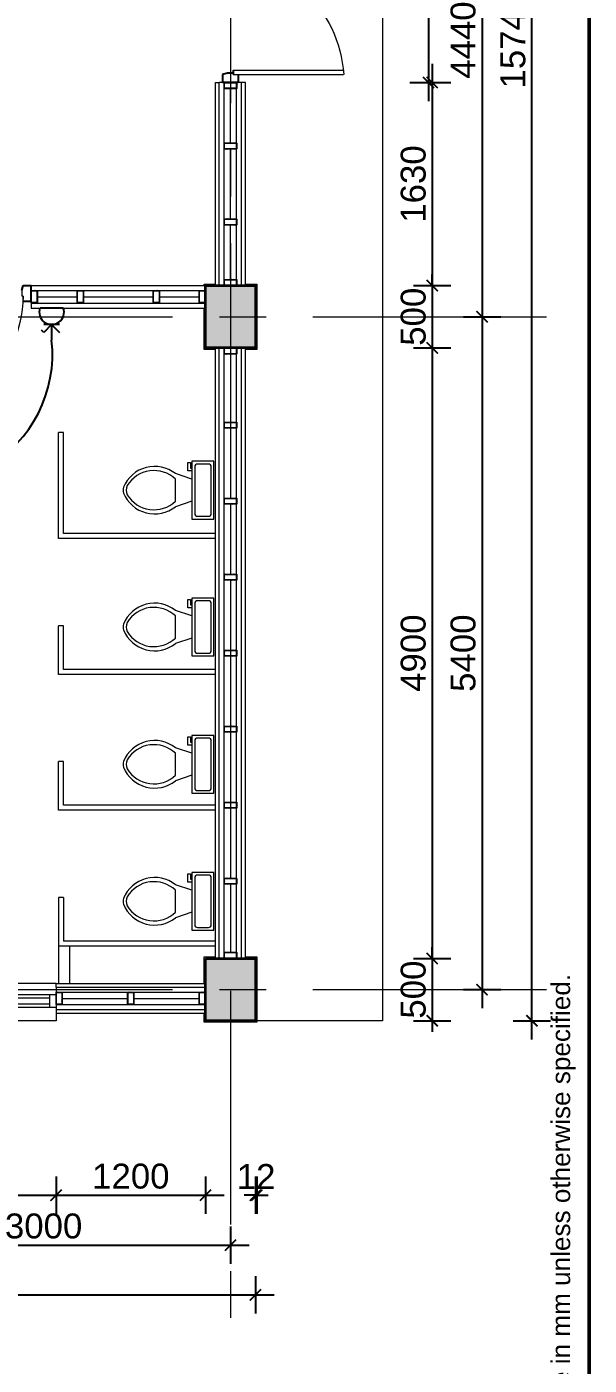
# Model space of a CAD drawing. Header units: inches. Extents: x 527934 to 2134587, y -408734 to 227304.
# Drawn here: x 1431427 to 1435942, y -124733 to -113992 of the extents above; entities that cross this region are included whole.
import ezdxf

# ---------------------------------------------------------------- set-up
doc = ezdxf.new("R2010")
doc.units = ezdxf.units.IN
doc.header["$MEASUREMENT"] = 0
doc.linetypes.add('CENTER', pattern=[2, 1.25, -0.25, 0.25, -0.25])
for name, color, linetype, lineweight in [('2 POWER TEL COMP', 3, 'Continuous', 25), ('7 POWER PT WIRING', 3, 'Continuous', 25), ('centre line', 1, 'CENTER', 9), ('dim', 253, 'Continuous', 9), ('door', 77, 'Continuous', 13), ('furniture', 253, 'Continuous', 5), ('hatch', 250, 'Continuous', 5), ('hatch - general', 252, 'Continuous', 5), ('hatch 2', 251, 'Continuous', 5), ('metal', 40, 'Continuous', 18), ('partition wall', 5, 'Continuous', 20), ('partition wall-brick', 40, 'Continuous', 20), ('plaster line', 253, 'Continuous', 5), ('plinth', 5, 'Continuous', 9), ('sill', 253, 'Continuous', 13), ('TITLE THICK', 7, 'Continuous', 50), ('TITLE THIN', 7, 'Continuous', 25), ('wall - brick', 30, 'Continuous', 35), ('window', 1, 'Continuous', 15)]:
    doc.layers.add(name, color=color, linetype=linetype, lineweight=lineweight)
doc.styles.add('ATTR', font='romans.shx', dxfattribs={"width": 0.8, "height": 1.2})
doc.styles.get("Standard").update_dxf_attribs({"font": 'arial.ttf'})
doc.styles.add('style1', font='arial.ttf')
doc.linetypes.add('BATTING', pattern='A,0.0001,-0.1,[134,ltypeshp.shx,S=0.1,R=0,X=-0.1,Y=0],-0.2,[134,ltypeshp.shx,S=0.1,R=180,X=0.1,Y=0],-0.1', length=0.4001)
doc.dimstyles.new('dim 100', dxfattribs={"dimtxt": 200, "dimasz": 90, "dimexe": 150, "dimexo": 150, "dimgap": 50, "dimtad": 1, "dimdec": 0, "dimzin": 0, "dimdsep": 46, "dimtxsty": 'Standard', "dimblk": 'ARCHTICK', "dimcen": 100, "dimdle": 150, "dimazin": 0, "dimtfac": 1, "dimtdec": 0, "dimtix": 1, "dimtmove": 2, "dimatfit": 3, "dimfxl": 150, "dimfxlon": 1, "dimtolj": 1, "dimtzin": 0, "dimarcsym": 0})

# ---------------------------------------------------------------- blocks, each defined once
blk = doc.blocks.new('main door')
at = {"layer": 'door', "lineweight": 25}
for p, q in [((1793984, -134241), (1794109, -134241)), ((1793984, -134304), (1793984, -134241)), ((1794109, -134304), (1794109, -134241)), ((1794024, -134339), (1794024, -134304)), ((1794024, -134316), (1794069, -134316)), ((1794109, -134304), (1794069, -134316)), ((1793984, -136178), (1793984, -136241)), ((1794024, -136143), (1794024, -136178)), ((1794024, -136166), (1794069, -136166)), ((1794069, -136166), (1794109, -136178)), ((1794109, -136178), (1794109, -136241)), ((1793984, -136241), (1794109, -136241))]:
    blk.add_line(p, q, dxfattribs=at)
at = {"layer": 'door'}
for p, q in [((1794024, -134304), (1793136, -134304)), ((1794024, -134339), (1793139, -134339)), ((1794024, -136178), (1793136, -136178)), ((1794024, -136143), (1793139, -136143))]:
    blk.add_line(p, q, dxfattribs=at)
for centre, start, end in [((1794134, -134241), 183.612, 270), ((1794134, -136241), 90, 176.388)]:
    blk.add_arc(centre, 1000, start, end, dxfattribs=at)
blk = doc.blocks.new('door 1')
at = {"layer": 'door', "lineweight": 25}
for p, q in [((1761262.3, -142071.5), (1761366.5, -142071.5)), ((1761262.3, -142124), (1761262.3, -142071.5)), ((1761333.2, -142134), (1761366.5, -142124)), ((1761366.5, -142124), (1761366.5, -142071.5)), ((1761262.3, -143019), (1761262.3, -143071.5)), ((1761295.7, -142989.8), (1761295.7, -143019)), ((1761333.2, -143009), (1761366.5, -143019)), ((1761366.5, -143019), (1761366.5, -143071.5)), ((1761262.3, -143071.5), (1761366.5, -143071.5))]:
    blk.add_line(p, q, dxfattribs=at)
at = {"layer": 'door'}
for p, q in [((1761262.3, -142124), (1761295.7, -142124)), ((1761295.7, -142124), (1761295.7, -142134)), ((1761333.2, -142134), (1761295.7, -142134)), ((1761295.7, -143019), (1760434.6, -143019)), ((1761295.7, -142989.8), (1760434.8, -142989.8)), ((1761333.2, -143009), (1761295.7, -143009))]:
    blk.add_line(p, q, dxfattribs=at)
blk.add_arc((1761319.9, -143009), 885.3, 91.56718, 180.64961, dxfattribs=at)
blk = doc.blocks.new('Tank Toilet 3 PV')
for p, q in [((9.5, -6), (9.5, -2)), ((-10, -8.5), (-8, -8.5)), ((-10, -9.5), (-10, -8.5)), ((-7, -9.5), (-10, -9.5)), ((-8, -8.5), (-8, -8)), ((-7, -8), (-7, -9.5)), ((-4, -8), (-6, -14)), ((4, -8), (6, -14)), ((4, -14), (-4, -14))]:
    blk.add_line(p, q)
blk.add_lwpolyline([(10.5, -8), (10.5, 0), (-10.5, 0), (-10.5, -8)], close=True)
for points in [[(-9.5, -2), (-9.5, -6)], [(8.5, -1), (-8.5, -1)], [(-8.5, -7), (8.5, -7)]]:
    blk.add_lwpolyline(points)
for centre, radius, start, end in [((-8.62, -1.88), 0.884, 81.8699, 188.1301), ((8.62, -1.88), 0.884, 351.8699, 98.1301), ((-8.62, -6.12), 0.884, 171.8699, 278.1301), ((8.62, -6.12), 0.884, 261.8699, 8.1301), ((3.52, -21.58), 12.17, 141.4691, 247.9714), ((4.2, -21.82), 11.33, 136.3677, 238.9468), ((-3.52, -21.58), 12.17, 292.0284, 38.5307), ((-4.2, -21.82), 11.33, 301.053, 43.6321), ((0, -27.88), 4, 245.7318, 294.2682), ((0, -29), 4, 254.8605, 285.1395)]:
    blk.add_arc(centre, radius, start, end)
at = {"style": 'ATTR', "width": 0.8, "flags": 9}
blk.add_attdef('ESTCODE', (0, 0), '', height=0.000000846, dxfattribs=at)
blk = doc.blocks.new('_ArchTick')
at = {"color": 0, "linetype": 'ByBlock', "const_width": 0.15}
blk.add_lwpolyline([(-0.5, -0.5), (0.5, 0.5)], dxfattribs=at)
blk = doc.blocks.new('*D2902')
at = {"layer": 'Defpoints', "color": 0, "ltscale": 400}
for p in [(1430062, -121969), (1433062, -121969), (1433062, -123769)]:
    blk.add_point(p, dxfattribs=at)
at = {"layer": 'dim', "color": 0, "lineweight": -2, "ltscale": 400}
for p, q in [((1430062, -123619), (1430062, -123919)), ((1433062, -123619), (1433062, -123919)), ((1429912, -123769), (1433212, -123769))]:
    blk.add_line(p, q, dxfattribs=at)
at = {"layer": 'dim', "color": 0, "lineweight": -2, "ltscale": 400, "xscale": 90, "yscale": 90, "zscale": 90, "rotation": 180}
blk.add_blockref('_ArchTick', (1430062, -123769), dxfattribs=at)
at = {"layer": 'dim', "color": 0, "lineweight": -2, "ltscale": 400, "xscale": 90, "yscale": 90, "zscale": 90}
blk.add_blockref('_ArchTick', (1433062, -123769), dxfattribs=at)
at = {"layer": 'dim', "color": 0, "ltscale": 400, "insert": (1431562, -123617), "char_height": 200, "attachment_point": 5}
blk.add_mtext('\\A1;3000', dxfattribs=at)
blk = doc.blocks.new('*D2903')
at = {"layer": 'Defpoints', "color": 0, "ltscale": 400}
for p in [(1401862, -121969), (1433262, -121969), (1433262, -124169)]:
    blk.add_point(p, dxfattribs=at)
at = {"layer": 'dim', "color": 0, "lineweight": -2, "ltscale": 400}
for p, q in [((1401862, -124019), (1401862, -124319)), ((1433262, -124019), (1433262, -124319)), ((1401712, -124169), (1433412, -124169))]:
    blk.add_line(p, q, dxfattribs=at)
at = {"layer": 'dim', "color": 0, "lineweight": -2, "ltscale": 400, "xscale": 90, "yscale": 90, "zscale": 90, "rotation": 180}
blk.add_blockref('_ArchTick', (1401862, -124169), dxfattribs=at)
at = {"layer": 'dim', "color": 0, "lineweight": -2, "ltscale": 400, "xscale": 90, "yscale": 90, "zscale": 90}
blk.add_blockref('_ArchTick', (1433262, -124169), dxfattribs=at)
at = {"layer": 'dim', "color": 0, "ltscale": 400, "insert": (1417562, -124017), "char_height": 200, "attachment_point": 5}
blk.add_mtext('\\A1;31400', dxfattribs=at)
blk = doc.blocks.new('*D2927')
at = {"layer": 'Defpoints', "color": 0, "ltscale": 400}
for p in [(1430262, -121969), (1431662, -121969), (1431662, -123369)]:
    blk.add_point(p, dxfattribs=at)
at = {"layer": 'dim', "color": 0, "lineweight": -2, "ltscale": 400}
for p, q in [((1430262, -123219), (1430262, -123519)), ((1431662, -123219), (1431662, -123519)), ((1430112, -123369), (1431812, -123369))]:
    blk.add_line(p, q, dxfattribs=at)
at = {"layer": 'dim', "color": 0, "lineweight": -2, "ltscale": 400, "xscale": 90, "yscale": 90, "zscale": 90, "rotation": 180}
blk.add_blockref('_ArchTick', (1430262, -123369), dxfattribs=at)
at = {"layer": 'dim', "color": 0, "lineweight": -2, "ltscale": 400, "xscale": 90, "yscale": 90, "zscale": 90}
blk.add_blockref('_ArchTick', (1431662, -123369), dxfattribs=at)
at = {"layer": 'dim', "color": 0, "ltscale": 400, "insert": (1430962, -123217), "char_height": 200, "attachment_point": 5}
blk.add_mtext('\\A1;1400', dxfattribs=at)
blk = doc.blocks.new('*D2928')
at = {"layer": 'Defpoints', "color": 0, "ltscale": 400}
for p in [(1431662, -121969), (1432862, -121969), (1432862, -123369)]:
    blk.add_point(p, dxfattribs=at)
at = {"layer": 'dim', "color": 0, "lineweight": -2, "ltscale": 400}
for p, q in [((1431662, -123219), (1431662, -123519)), ((1432862, -123219), (1432862, -123519)), ((1431512, -123369), (1433012, -123369))]:
    blk.add_line(p, q, dxfattribs=at)
at = {"layer": 'dim', "color": 0, "lineweight": -2, "ltscale": 400, "xscale": 90, "yscale": 90, "zscale": 90, "rotation": 180}
blk.add_blockref('_ArchTick', (1431662, -123369), dxfattribs=at)
at = {"layer": 'dim', "color": 0, "lineweight": -2, "ltscale": 400, "xscale": 90, "yscale": 90, "zscale": 90}
blk.add_blockref('_ArchTick', (1432862, -123369), dxfattribs=at)
at = {"layer": 'dim', "color": 0, "ltscale": 400, "insert": (1432262, -123217), "char_height": 200, "attachment_point": 5}
blk.add_mtext('\\A1;1200', dxfattribs=at)
blk = doc.blocks.new('*D2929')
at = {"layer": 'Defpoints', "color": 0, "ltscale": 400}
for p in [(1433262, -121969), (1433274, -121969), (1433262, -123369)]:
    blk.add_point(p, dxfattribs=at)
at = {"layer": 'dim', "color": 0, "lineweight": -2, "ltscale": 400}
for p, q in [((1433262, -123219), (1433262, -123519)), ((1433274, -123219), (1433274, -123519)), ((1433262, -123369), (1433172, -123369)), ((1433274, -123369), (1433262, -123369)), ((1433274, -123369), (1433364, -123369))]:
    blk.add_line(p, q, dxfattribs=at)
at = {"layer": 'dim', "color": 0, "lineweight": -2, "ltscale": 400, "xscale": 90, "yscale": 90, "zscale": 90}
blk.add_blockref('_ArchTick', (1433262, -123369), dxfattribs=at)
at = {"layer": 'dim', "color": 0, "lineweight": -2, "ltscale": 400, "xscale": 90, "yscale": 90, "zscale": 90, "rotation": 180}
blk.add_blockref('_ArchTick', (1433274, -123369), dxfattribs=at)
at = {"layer": 'dim', "color": 0, "ltscale": 400, "insert": (1433268, -123219), "char_height": 200, "attachment_point": 5}
blk.add_mtext('\\A1;12', dxfattribs=at)
blk = doc.blocks.new('*D2313')
at = {"layer": 'Defpoints', "color": 0, "ltscale": 400}
for p in [(1433262, -106229), (1435482, -106229), (1433262, -121969)]:
    blk.add_point(p, dxfattribs=at)
at = {"layer": 'dim', "color": 0, "lineweight": -2, "ltscale": 400}
for p, q in [((1435482, -122119), (1435482, -106079)), ((1435332, -106229), (1435632, -106229)), ((1435332, -121969), (1435632, -121969))]:
    blk.add_line(p, q, dxfattribs=at)
at = {"layer": 'dim', "color": 0, "lineweight": -2, "ltscale": 400, "xscale": 90, "yscale": 90, "zscale": 90}
for p, rotation in [((1435482, -106229), 90), ((1435482, -121969), 270)]:
    blk.add_blockref('_ArchTick', p, dxfattribs=dict(at, rotation=rotation))
at = {"layer": 'dim', "color": 0, "ltscale": 400, "insert": (1435330, -114099), "char_height": 200, "attachment_point": 5, "rotation": 90}
blk.add_mtext('\\A1;15740', dxfattribs=at)
blk = doc.blocks.new('*D2931')
at = {"layer": 'Defpoints', "color": 0, "ltscale": 400}
for p in [(1433262, -111879), (1433262, -116319), (1435082, -116319)]:
    blk.add_point(p, dxfattribs=at)
at = {"layer": 'dim', "color": 0, "lineweight": -2, "ltscale": 400}
for p, q in [((1435082, -111729), (1435082, -116469)), ((1434932, -111879), (1435232, -111879)), ((1434932, -116319), (1435232, -116319))]:
    blk.add_line(p, q, dxfattribs=at)
at = {"layer": 'dim', "color": 0, "lineweight": -2, "ltscale": 400, "xscale": 90, "yscale": 90, "zscale": 90}
for p, rotation in [((1435082, -111879), 90), ((1435082, -116319), 270)]:
    blk.add_blockref('_ArchTick', p, dxfattribs=dict(at, rotation=rotation))
at = {"layer": 'dim', "color": 0, "ltscale": 400, "insert": (1434930, -114099), "char_height": 200, "attachment_point": 5, "rotation": 90}
blk.add_mtext('\\A1;4440', dxfattribs=at)
blk = doc.blocks.new('*D2932')
at = {"layer": 'Defpoints', "color": 0, "ltscale": 400}
for p in [(1433262, -116319), (1433262, -121719), (1435082, -121719)]:
    blk.add_point(p, dxfattribs=at)
at = {"layer": 'dim', "color": 0, "lineweight": -2, "ltscale": 400}
for p, q in [((1435082, -116169), (1435082, -121869)), ((1434932, -116319), (1435232, -116319)), ((1434932, -121719), (1435232, -121719))]:
    blk.add_line(p, q, dxfattribs=at)
at = {"layer": 'dim', "color": 0, "lineweight": -2, "ltscale": 400, "xscale": 90, "yscale": 90, "zscale": 90}
for p, rotation in [((1435082, -116319), 90), ((1435082, -121719), 270)]:
    blk.add_blockref('_ArchTick', p, dxfattribs=dict(at, rotation=rotation))
at = {"layer": 'dim', "color": 0, "ltscale": 400, "insert": (1434930, -119019), "char_height": 200, "attachment_point": 5, "rotation": 90}
blk.add_mtext('\\A1;5400', dxfattribs=at)
blk = doc.blocks.new('*D2939')
at = {"layer": 'Defpoints', "color": 0, "ltscale": 400}
for p in [(1433182, -112439), (1433152, -114439), (1434652, -114439)]:
    blk.add_point(p, dxfattribs=at)
at = {"layer": 'dim', "color": 0, "lineweight": -2, "ltscale": 400}
for p, q in [((1434652, -112289), (1434652, -114589)), ((1434502, -112439), (1434802, -112439)), ((1434502, -114439), (1434802, -114439))]:
    blk.add_line(p, q, dxfattribs=at)
at = {"layer": 'dim', "color": 0, "lineweight": -2, "ltscale": 400, "xscale": 90, "yscale": 90, "zscale": 90}
for p, rotation in [((1434652, -112439), 90), ((1434652, -114439), 270)]:
    blk.add_blockref('_ArchTick', p, dxfattribs=dict(at, rotation=rotation))
at = {"layer": 'dim', "color": 0, "ltscale": 400, "insert": (1434500, -113439), "char_height": 200, "attachment_point": 5, "rotation": 90}
blk.add_mtext('\\A1;2000', dxfattribs=at)
blk = doc.blocks.new('*D2940')
at = {"layer": 'Defpoints', "color": 0, "ltscale": 400}
for p in [(1433152, -114439), (1433262, -116069), (1434682, -116069)]:
    blk.add_point(p, dxfattribs=at)
at = {"layer": 'dim', "color": 0, "lineweight": -2, "ltscale": 400}
for p, q in [((1434682, -114289), (1434682, -116219)), ((1434532, -114439), (1434832, -114439)), ((1434532, -116069), (1434832, -116069))]:
    blk.add_line(p, q, dxfattribs=at)
at = {"layer": 'dim', "color": 0, "lineweight": -2, "ltscale": 400, "xscale": 90, "yscale": 90, "zscale": 90}
for p, rotation in [((1434682, -114439), 90), ((1434682, -116069), 270)]:
    blk.add_blockref('_ArchTick', p, dxfattribs=dict(at, rotation=rotation))
at = {"layer": 'dim', "color": 0, "ltscale": 400, "insert": (1434530, -115254), "char_height": 200, "attachment_point": 5, "rotation": 90}
blk.add_mtext('\\A1;1630', dxfattribs=at)
blk = doc.blocks.new('*D2941')
at = {"layer": 'Defpoints', "color": 0, "ltscale": 400}
for p in [(1433262, -116069), (1433262, -116569), (1434682, -116569)]:
    blk.add_point(p, dxfattribs=at)
at = {"layer": 'dim', "color": 0, "lineweight": -2, "ltscale": 400}
for p, q in [((1434682, -116069), (1434682, -115979)), ((1434532, -116069), (1434832, -116069)), ((1434682, -116069), (1434682, -116569)), ((1434532, -116569), (1434832, -116569)), ((1434682, -116569), (1434682, -116659))]:
    blk.add_line(p, q, dxfattribs=at)
at = {"layer": 'dim', "color": 0, "lineweight": -2, "ltscale": 400, "xscale": 90, "yscale": 90, "zscale": 90}
for p, rotation in [((1434682, -116069), 270), ((1434682, -116569), 90)]:
    blk.add_blockref('_ArchTick', p, dxfattribs=dict(at, rotation=rotation))
at = {"layer": 'dim', "color": 0, "ltscale": 400, "insert": (1434530, -116319), "char_height": 200, "attachment_point": 5, "rotation": 90}
blk.add_mtext('\\A1;500', dxfattribs=at)
blk = doc.blocks.new('*D2942')
at = {"layer": 'Defpoints', "color": 0, "ltscale": 400}
for p in [(1433262, -116569), (1433182, -121469), (1434682, -121469)]:
    blk.add_point(p, dxfattribs=at)
at = {"layer": 'dim', "color": 0, "lineweight": -2, "ltscale": 400}
for p, q in [((1434682, -116419), (1434682, -121619)), ((1434532, -116569), (1434832, -116569)), ((1434532, -121469), (1434832, -121469))]:
    blk.add_line(p, q, dxfattribs=at)
at = {"layer": 'dim', "color": 0, "lineweight": -2, "ltscale": 400, "xscale": 90, "yscale": 90, "zscale": 90}
for p, rotation in [((1434682, -116569), 90), ((1434682, -121469), 270)]:
    blk.add_blockref('_ArchTick', p, dxfattribs=dict(at, rotation=rotation))
at = {"layer": 'dim', "color": 0, "ltscale": 400, "insert": (1434530, -119019), "char_height": 200, "attachment_point": 5, "rotation": 90}
blk.add_mtext('\\A1;4900', dxfattribs=at)
blk = doc.blocks.new('*D2943')
at = {"layer": 'Defpoints', "color": 0, "ltscale": 400}
for p in [(1433182, -121469), (1433262, -121969), (1434682, -121969)]:
    blk.add_point(p, dxfattribs=at)
at = {"layer": 'dim', "color": 0, "lineweight": -2, "ltscale": 400}
for p, q in [((1434532, -121469), (1434832, -121469)), ((1434682, -121469), (1434682, -121379)), ((1434682, -121469), (1434682, -121969)), ((1434532, -121969), (1434832, -121969)), ((1434682, -121969), (1434682, -122059))]:
    blk.add_line(p, q, dxfattribs=at)
at = {"layer": 'dim', "color": 0, "lineweight": -2, "ltscale": 400, "xscale": 90, "yscale": 90, "zscale": 90}
for p, rotation in [((1434682, -121469), 270), ((1434682, -121969), 90)]:
    blk.add_blockref('_ArchTick', p, dxfattribs=dict(at, rotation=rotation))
at = {"layer": 'dim', "color": 0, "ltscale": 400, "insert": (1434530, -121719), "char_height": 200, "attachment_point": 5, "rotation": 90}
blk.add_mtext('\\A1;500', dxfattribs=at)
blk = doc.blocks.new('2X4')
at = {"layer": 'hatch 2'}
h = blk.add_hatch(dxfattribs=at)
h.set_pattern_fill('ANSI31', color=256, scale=20)
h.set_pattern_definition([(45, (0, 0), (-1.767766953, 1.767766953), [])])
h.paths.add_polyline_path([(5938822, -146997), (5938776, -146997, 0.414214), (5938774, -146999), (5938774, -147047), (5938777, -147047), (5938777, -147000), (5938821, -147000), (5938821, -147047), (5938824, -147047), (5938824, -146999, 0.414214)])
h.paths.add_polyline_path([(5938777, -147047), (5938774, -147047), (5938774, -147095, 0.414214), (5938776, -147097), (5938822, -147097, 0.414218), (5938824, -147095), (5938824, -147047), (5938821, -147047), (5938821, -147094), (5938777, -147094)])
at = {"layer": 'metal'}
blk.add_lwpolyline([(5938776, -147097), (5938822, -147097, 0.414214), (5938824, -147095), (5938824, -146999, 0.414214), (5938822, -146997), (5938776, -146997, 0.414214), (5938774, -146999), (5938774, -147095, 0.414214)], format="xyb", close=True, dxfattribs=at)
blk.add_lwpolyline([(5938777, -147094), (5938821, -147094), (5938821, -147000), (5938777, -147000)], close=True, dxfattribs=at)
blk = doc.blocks.new('15 amp socket')
at = {"color": 3, "lineweight": 25}
for p, q in [((593022, 179162), (593022, 179286)), ((593022, 179162), (592958, 179225)), ((593022, 179162), (593085, 179225)), ((593085, 179225), (593102, 179208)), ((592960, 179162), (593084, 179162)), ((592928, 179029), (593115, 179029))]:
    blk.add_line(p, q, dxfattribs=at)
blk.add_arc((593022, 179062), 99.5, 340.3538, 199.6462, dxfattribs=at)

msp = doc.modelspace()

# ---------------------------------------------------------------- hatches: boundary and pattern name
at = {"layer": 'hatch - general'}
h = msp.add_hatch(dxfattribs=at)
h.set_pattern_fill('AR-CONC', color=256, scale=15)
h.set_pattern_definition([(50, (-719819.97, -21863), (107.5890274, -9.4128202), [11.25, -123.75]), (355, (-719819.97, -21863), (-20.8127, 112.82882), [9, -99]), (100.4514445, (-719811, -21863.78), (86.776327, 103.4159986), [9.561029, -105.171317]), (46.1842, (-719819.97, -21833), (160.0862, -24.827892), [16.875, -185.625]), (96.6356355, (-719806.63, -21835.07), (140.199292, 146.11779), [14.341551, -157.757064]), (351.184164, (-719819.97, -21833), (140.199292, 146.11779), [13.5, -148.5]), (21, (-719804.97, -21840.5), (89.5360578, -60.3928336), [11.25, -123.75]), (326, (-719804.97, -21840.5), (36.4973, 108.772507), [9, -99]), (71.451445, (-719797.5, -21845.53), (126.0333565, 48.379673), [9.5610285, -105.171317]), (37.5, (-719819.966, -21863), (1.8239783, 49.9340781), [0, -97.8, 0, -100.5, 0, -99.375]), (7.5, (-719819.966, -21863), (39.4604306, 59.1617568), [0, -57.3, 0, -95.55, 0, -37.875]), (327.5, (-719853.416, -21863), (80.0733654, -3.38323076), [0, -37.5, 0, -117, 0, -155.25]), (317.5, (-719868.416, -21863), (87.4779254, 15.0157473), [0, -48.75, 0, -77.7, 0, -110.25])])
h.paths.add_polyline_path([(1402061.7, -121469), (1401861.7, -121469), (1401861.7, -121719), (1402061.7, -121719)])
h.paths.add_polyline_path([(1402261.7, -121469), (1402061.7, -121469), (1402061.7, -121719), (1402261.7, -121719)])
h.paths.add_polyline_path([(1402261.7, -121719), (1402061.7, -121719), (1402061.7, -121969), (1402261.7, -121969)])
h.paths.add_polyline_path([(1402061.7, -121719), (1401861.7, -121719), (1401861.7, -121969), (1402061.7, -121969)])
h.paths.add_polyline_path([(1405061.7, -121469), (1404861.7, -121469), (1404861.7, -121719), (1405061.7, -121719)])
h.paths.add_polyline_path([(1405261.7, -121469), (1405061.7, -121469), (1405061.7, -121719), (1405261.7, -121719)])
h.paths.add_polyline_path([(1405261.7, -121719), (1405061.7, -121719), (1405061.7, -121969), (1405261.7, -121969)])
h.paths.add_polyline_path([(1405061.7, -121719), (1404861.7, -121719), (1404861.7, -121969), (1405061.7, -121969)])
h.paths.add_polyline_path([(1408061.7, -121469), (1407861.7, -121469), (1407861.7, -121719), (1408061.7, -121719)])
h.paths.add_polyline_path([(1408261.7, -121469), (1408061.7, -121469), (1408061.7, -121719), (1408261.7, -121719)])
h.paths.add_polyline_path([(1408261.7, -121719), (1408061.7, -121719), (1408061.7, -121969), (1408261.7, -121969)])
h.paths.add_polyline_path([(1408061.7, -121719), (1407861.7, -121719), (1407861.7, -121969), (1408061.7, -121969)])
h.paths.add_polyline_path([(1411061.7, -121719), (1410861.7, -121719), (1410861.7, -121969), (1411061.7, -121969)])
h.paths.add_polyline_path([(1411261.7, -121719), (1411061.7, -121719), (1411061.7, -121969), (1411261.7, -121969)])
h.paths.add_polyline_path([(1411261.7, -121469), (1411061.7, -121469), (1411061.7, -121719), (1411261.7, -121719)])
h.paths.add_polyline_path([(1411061.7, -121469), (1410861.7, -121469), (1410861.7, -121719), (1411061.7, -121719)])
h.paths.add_polyline_path([(1414261.7, -121719), (1414061.7, -121719), (1414061.7, -121969), (1414261.7, -121969)])
h.paths.add_polyline_path([(1414061.7, -121719), (1413861.7, -121719), (1413861.7, -121969), (1414061.7, -121969)])
h.paths.add_polyline_path([(1414261.7, -121469), (1414061.7, -121469), (1414061.7, -121719), (1414261.7, -121719)])
h.paths.add_polyline_path([(1414061.7, -121469), (1413861.7, -121469), (1413861.7, -121719), (1414061.7, -121719)])
h.paths.add_polyline_path([(1417261.7, -121719), (1417061.7, -121719), (1417061.7, -121969), (1417261.7, -121969)])
h.paths.add_polyline_path([(1417261.7, -121469), (1417061.7, -121469), (1417061.7, -121719), (1417261.7, -121719)])
h.paths.add_polyline_path([(1417061.7, -121469), (1416861.7, -121469), (1416861.7, -121719), (1417061.7, -121719)])
h.paths.add_polyline_path([(1417061.7, -121719), (1416861.7, -121719), (1416861.7, -121969), (1417061.7, -121969)])
h.paths.add_polyline_path([(1420061.7, -121719), (1419861.7, -121719), (1419861.7, -121969), (1420061.7, -121969)])
h.paths.add_polyline_path([(1420061.7, -121469), (1419861.7, -121469), (1419861.7, -121719), (1420061.7, -121719)])
h.paths.add_polyline_path([(1420261.7, -121469), (1420061.7, -121469), (1420061.7, -121719), (1420261.7, -121719)])
h.paths.add_polyline_path([(1420261.7, -121719), (1420061.7, -121719), (1420061.7, -121969), (1420261.7, -121969)])
h.paths.add_polyline_path([(1423061.7, -121469), (1422861.7, -121469), (1422861.7, -121719), (1423061.7, -121719)])
h.paths.add_polyline_path([(1423261.7, -121469), (1423061.7, -121469), (1423061.7, -121719), (1423261.7, -121719)])
h.paths.add_polyline_path([(1423261.7, -121719), (1423061.7, -121719), (1423061.7, -121969), (1423261.7, -121969)])
h.paths.add_polyline_path([(1423061.7, -121719), (1422861.7, -121719), (1422861.7, -121969), (1423061.7, -121969)])
h.paths.add_polyline_path([(1427261.7, -121719), (1427061.7, -121719), (1427061.7, -121969), (1427261.7, -121969)])
h.paths.add_polyline_path([(1427261.7, -121469), (1427061.7, -121469), (1427061.7, -121719), (1427261.7, -121719)])
h.paths.add_polyline_path([(1427061.7, -121469), (1426861.7, -121469), (1426861.7, -121719), (1427061.7, -121719)])
h.paths.add_polyline_path([(1427061.7, -121719), (1426861.7, -121719), (1426861.7, -121969), (1427061.7, -121969)])
h.paths.add_polyline_path([(1430261.7, -121719), (1430061.7, -121719), (1430061.7, -121969), (1430261.7, -121969)])
h.paths.add_polyline_path([(1430261.7, -121469), (1430061.7, -121469), (1430061.7, -121719), (1430261.7, -121719)])
h.paths.add_polyline_path([(1430061.7, -121469), (1429861.7, -121469), (1429861.7, -121719), (1430061.7, -121719)])
h.paths.add_polyline_path([(1430061.7, -121719), (1429861.7, -121719), (1429861.7, -121969), (1430061.7, -121969)])
h.paths.add_polyline_path([(1433261.7, -121719), (1433061.7, -121719), (1433061.7, -121969), (1433261.7, -121969)])
h.paths.add_polyline_path([(1433261.7, -121469), (1433061.7, -121469), (1433061.7, -121719), (1433261.7, -121719)])
h.paths.add_polyline_path([(1433061.7, -121469), (1432861.7, -121469), (1432861.7, -121719), (1433061.7, -121719)])
h.paths.add_polyline_path([(1433061.7, -121719), (1432861.7, -121719), (1432861.7, -121969), (1433061.7, -121969)])
h.paths.add_polyline_path([(1433261.7, -116069), (1433061.7, -116069), (1433061.7, -116319), (1433261.7, -116319)])
h.paths.add_polyline_path([(1433261.7, -116319), (1433061.7, -116319), (1433061.7, -116569), (1433261.7, -116569)])
h.paths.add_polyline_path([(1433061.7, -116319), (1432861.7, -116319), (1432861.7, -116569), (1433061.7, -116569)])
h.paths.add_polyline_path([(1433061.7, -116069), (1432861.7, -116069), (1432861.7, -116319), (1433061.7, -116319)])
h.paths.add_polyline_path([(1430061.7, -116069), (1429861.7, -116069), (1429861.7, -116319), (1430061.7, -116319)])
h.paths.add_polyline_path([(1430061.7, -116319), (1429861.7, -116319), (1429861.7, -116569), (1430061.7, -116569)])
h.paths.add_polyline_path([(1430261.7, -116069), (1430061.7, -116069), (1430061.7, -116319), (1430261.7, -116319)])
h.paths.add_polyline_path([(1430261.7, -116319), (1430061.7, -116319), (1430061.7, -116569), (1430261.7, -116569)])
h.paths.add_polyline_path([(1427061.7, -116069), (1426861.7, -116069), (1426861.7, -116319), (1427061.7, -116319)])
h.paths.add_polyline_path([(1427261.7, -116069), (1427061.7, -116069), (1427061.7, -116319), (1427261.7, -116319)])
h.paths.add_polyline_path([(1427261.7, -116319), (1427061.7, -116319), (1427061.7, -116569), (1427261.7, -116569)])
h.paths.add_polyline_path([(1427061.7, -116319), (1426861.7, -116319), (1426861.7, -116569), (1427061.7, -116569)])
h.paths.add_polyline_path([(1423061.7, -116069), (1422861.7, -116069), (1422861.7, -116319), (1423061.7, -116319)])
h.paths.add_polyline_path([(1423261.7, -116069), (1423061.7, -116069), (1423061.7, -116319), (1423261.7, -116319)])
h.paths.add_polyline_path([(1423261.7, -116319), (1423061.7, -116319), (1423061.7, -116569), (1423261.7, -116569)])
h.paths.add_polyline_path([(1423061.7, -116319), (1422861.7, -116319), (1422861.7, -116569), (1423061.7, -116569)])
h.paths.add_polyline_path([(1420261.7, -116069), (1420061.7, -116069), (1420061.7, -116319), (1420261.7, -116319)])
h.paths.add_polyline_path([(1420061.7, -116069), (1419861.7, -116069), (1419861.7, -116319), (1420061.7, -116319)])
h.paths.add_polyline_path([(1420061.7, -116319), (1419861.7, -116319), (1419861.7, -116569), (1420061.7, -116569)])
h.paths.add_polyline_path([(1420261.7, -116319), (1420061.7, -116319), (1420061.7, -116569), (1420261.7, -116569)])
h.paths.add_polyline_path([(1417711, -109816.2), (1419631.2, -109816.2), (1419631.2, -108692.7), (1417711, -108692.7)], flags=9)
h.paths.add_polyline_path([(1413952.3, -109816.2), (1415894.5, -109816.2), (1415894.5, -108692.7), (1413952.3, -108692.7)], flags=9)
h.paths.add_polyline_path([(1409376.8, -109816.2), (1411366.8, -109816.2), (1411366.8, -108692.7), (1409376.8, -108692.7)], flags=9)
h.paths.add_polyline_path([(1403570.3, -109812.3), (1405793.6, -109812.3), (1405793.6, -108688.8), (1403570.3, -108688.8)], flags=9)
h.paths.add_polyline_path([(1403329.1, -107978.6), (1403330.6, -107978.6), (1403330.6, -107977.9), (1403329.1, -107977.9)], flags=9)
h.paths.add_polyline_path([(1402851.6, -108348.1), (1402853.1, -108348.1), (1402853.1, -108347.4), (1402851.6, -108347.4)], flags=9)

# ---------------------------------------------------------------- linework, layer by layer
at = {"layer": '7 POWER PT WIRING', "ltscale": 400}
msp.add_arc((1430597.1, -116622.2), 1035.9, 165.90671, 6.42547, dxfattribs=at)
at = {"layer": 'centre line', "ltscale": 1500}
for p, q in [((1433061.7, -103729), (1433061.7, -124569)), ((1397722.7, -116319), (1435942.1, -116319)), ((1397722.7, -121719), (1435942.1, -121719))]:
    msp.add_line(p, q, dxfattribs=at)
at = {"layer": 'hatch', "linetype": 'BATTING', "ltscale": 80}
for p, q in [((1433061.7, -114924), (1433061.7, -114489)), ((1433061.7, -115534), (1433061.7, -114974)), ((1433061.7, -116019), (1433061.7, -115584)), ((1431511.7, -116159), (1431831.7, -116159)), ((1431881.7, -116159), (1432441.7, -116159)), ((1432491.7, -116159), (1432811.7, -116159)), ((1433061.7, -116619), (1433061.7, -117164)), ((1433061.7, -117214), (1433061.7, -117774)), ((1433061.7, -117824), (1433061.7, -118384)), ((1433061.7, -118434), (1433061.7, -118994)), ((1433061.7, -119044), (1433061.7, -119604)), ((1433061.7, -119654), (1433061.7, -120214)), ((1433061.7, -120264), (1433061.7, -120824)), ((1433061.7, -120874), (1433061.7, -121419)), ((1431711.7, -121789), (1432236.7, -121789)), ((1432286.7, -121789), (1432811.7, -121789))]:
    msp.add_line(p, q, dxfattribs=at)
at = {"layer": 'partition wall'}
for p, q in [((1434281.7, -106229), (1434281.7, -116319)), ((1432971.7, -116069), (1432971.7, -114439)), ((1433151.7, -114439), (1432971.7, -114439)), ((1433011.7, -116069), (1433011.7, -114439)), ((1433111.7, -116069), (1433111.7, -114439)), ((1433151.7, -116069), (1433151.7, -114439)), ((1431461.7, -116069), (1431461.7, -116249)), ((1431461.7, -116069), (1432861.7, -116069)), ((1431461.7, -116109), (1432861.7, -116109)), ((1431461.7, -116209), (1432861.7, -116209)), ((1431461.7, -116249), (1432861.7, -116249)), ((1432971.7, -121469), (1432971.7, -116569)), ((1433011.7, -121469), (1433011.7, -116569)), ((1433111.7, -121469), (1433111.7, -116569)), ((1433151.7, -121469), (1433151.7, -116569)), ((1431661.7, -121699), (1432861.7, -121699)), ((1431661.7, -121699), (1431661.7, -121879)), ((1431661.7, -121739), (1432861.7, -121739)), ((1431661.7, -121839), (1432861.7, -121839)), ((1431661.7, -121879), (1432861.7, -121879))]:
    msp.add_line(p, q, dxfattribs=at)
at = {"layer": 'partition wall-brick', "ltscale": 0.5}
for p, q in [((1431721.7, -117249), (1431681.7, -117249)), ((1432941.7, -118099), (1431681.7, -118099)), ((1432941.7, -118059), (1431721.7, -118059)), ((1431721.7, -118799), (1431681.7, -118799)), ((1432941.7, -119189), (1431681.7, -119189)), ((1432941.7, -119149), (1431721.7, -119149)), ((1431721.7, -119889), (1431681.7, -119889)), ((1432941.7, -120279), (1431681.7, -120279)), ((1432941.7, -120239), (1431721.7, -120239)), ((1431721.7, -120979), (1431681.7, -120979)), ((1431681.7, -120979), (1431681.7, -121369)), ((1431721.7, -120979), (1431721.7, -121329)), ((1432941.7, -121369), (1431681.7, -121369)), ((1431681.7, -121369), (1431681.7, -121669)), ((1432941.7, -121329), (1431721.7, -121329))]:
    msp.add_line(p, q, dxfattribs=at)
at = {"layer": 'partition wall-brick'}
for p, q in [((1431681.7, -118099), (1431681.7, -117249)), ((1431721.7, -118059), (1431721.7, -117249)), ((1431681.7, -119189), (1431681.7, -118799)), ((1431721.7, -119149), (1431721.7, -118799)), ((1431681.7, -120279), (1431681.7, -119889)), ((1431721.7, -120239), (1431721.7, -119889)), ((1431771.7, -121669), (1431771.7, -121369))]:
    msp.add_line(p, q, dxfattribs=at)
at = {"layer": 'plaster line', "ltscale": 400}
for points in [[(1432849.7, -116069), (1432849.7, -116057), (1432941.7, -116057)], [(1433181.7, -116057), (1433273.7, -116057), (1433273.7, -116581), (1433181.7, -116581)], [(1432941.7, -116581), (1432849.7, -116581), (1432849.7, -116249)], [(1433181.7, -121457), (1433273.7, -121457), (1433273.7, -121981), (1432849.7, -121981), (1432849.7, -121909)], [(1432849.7, -121669), (1432849.7, -121457), (1432941.7, -121457)]]:
    msp.add_lwpolyline(points, dxfattribs=at)
at = {"layer": 'plinth', "ltscale": 400}
for p, q in [((1434281.7, -114979), (1434281.7, -121969)), ((1434281.7, -121969), (1433273.7, -121969))]:
    msp.add_line(p, q, dxfattribs=at)
at = {"layer": 'sill'}
for p, q in [((1432941.7, -116069), (1432941.7, -114439)), ((1432941.7, -114439), (1432971.7, -114439)), ((1433181.7, -114439), (1433151.7, -114439)), ((1433181.7, -116069), (1433181.7, -114439)), ((1432941.7, -121469), (1432941.7, -116569)), ((1433181.7, -121469), (1433181.7, -116569)), ((1431661.7, -121669), (1430261.7, -121669)), ((1431661.7, -121669), (1432861.7, -121669)), ((1431661.7, -121699), (1431661.7, -121669)), ((1431661.7, -121879), (1431661.7, -121969)), ((1431661.7, -121909), (1432861.7, -121909)), ((1431661.7, -121969), (1430261.7, -121969))]:
    msp.add_line(p, q, dxfattribs=at)
at = {"layer": 'TITLE THICK'}
msp.add_lwpolyline([(1396942.1, -101722.5), (1435942.1, -101722.5), (1435942.1, -129422.5), (1396942.1, -129422.5)], close=True, dxfattribs=at)
at = {"layer": 'wall - brick'}
for points in [[(1432861.7, -116069), (1433261.7, -116069), (1433261.7, -116569), (1432861.7, -116569)], [(1432861.7, -121469), (1433261.7, -121469), (1433261.7, -121969), (1432861.7, -121969)]]:
    msp.add_lwpolyline(points, close=True, dxfattribs=at)
at = {"layer": 'window'}
for p, q in [((1430261.7, -121759), (1431661.7, -121759)), ((1430311.7, -121784), (1431611.7, -121784)), ((1430261.7, -121859), (1431661.7, -121859)), ((1430311.7, -121834), (1431611.7, -121834))]:
    msp.add_line(p, q, dxfattribs=at)
at = {"layer": 'window', "ltscale": 400}
msp.add_line((1431611.7, -121859), (1431611.7, -121759), dxfattribs=at)

# ---------------------------------------------------------------- block references
at = {"layer": '2 POWER TEL COMP', "rotation": 180}
msp.add_blockref('15 amp socket', (2024648.2, 62780.1), dxfattribs=at)
at = {"layer": 'furniture', "xscale": 22.09093047154602, "yscale": 22.09093047154602, "zscale": 22.09093047154987, "rotation": 270}
for p in [(1432929.6, -117710.8), (1432929.6, -118808.9), (1432929.6, -119910.8), (1432929.6, -121010.1)]:
    msp.add_blockref('Tank Toilet 3 PV', p, dxfattribs=at)
at = {"layer": 'hatch - general', "xscale": -1}
for p, rotation in [((1286014.8, 5824335.1), 90), ((1286014.8, 5823850.1), 90), ((1286014.8, 5823240.1), 90), ((-4507312.4, -263205.9), 180), ((-4506942.4, -263205.9), 180), ((-4506332.4, -263205.9), 180), ((-4505962.4, -263205.9), 180), ((1286014.8, 5822755.1), 90), ((1286014.8, 5822205.1), 90), ((1286014.8, 5821610.1), 90), ((1286014.8, 5821000.1), 90), ((1286014.8, 5820390.1), 90), ((1286014.8, 5819780.1), 90), ((1286014.8, 5819170.1), 90), ((1286014.8, 5818560.1), 90), ((1286014.8, 5817950.1), 90), ((1286014.8, 5817355.1), 90), ((-4507112.4, -268835.9), 180), ((-4506537.4, -268835.9), 180), ((-4505962.4, -268835.9), 180)]:
    msp.add_blockref('2X4', p, dxfattribs=dict(at, rotation=rotation))
at = {"layer": 'partition wall', "xscale": -1}
msp.add_blockref('main door', (3227106.7, 21802.5), dxfattribs=at)
at = {"layer": 'partition wall', "xscale": -1.19999999999709, "yscale": 1.19999999999709, "zscale": 1.2, "rotation": 270}
msp.add_blockref('door 1', (1601947.5, -2229708.8), dxfattribs=at)

# ---------------------------------------------------------------- texts
at = {"layer": 'TITLE THIN', "insert": (1435638.8, -127054.3), "char_height": 150, "width": 16825.937, "attachment_point": 1, "rotation": 90, "style": 'style1'}
msp.add_mtext('Note: All dimensions are in mm unless otherwise specified.', dxfattribs=at)

# ---------------------------------------------------------------- dimensions: what is measured, and where the dimension line sits
at = {"layer": 'dim', "ltscale": 400}
for base, p1, p2, picture, middle in [((1435481.7, -106229), (1433261.7, -121969), (1433261.7, -106229), '*D2313', (1435329.6, -114099)), ((1435081.7, -116319), (1433261.7, -111879), (1433261.7, -116319), '*D2931', (1434929.6, -114099)), ((1434651.7, -114439), (1433181.7, -112439), (1433151.7, -114439), '*D2939', (1434499.6, -113439)), ((1434681.7, -116069), (1433151.7, -114439), (1433261.7, -116069), '*D2940', (1434529.5, -115254)), ((1434681.7, -116569), (1433261.7, -116069), (1433261.7, -116569), '*D2941', (1434529.6, -116319)), ((1435081.7, -121719), (1433261.7, -116319), (1433261.7, -121719), '*D2932', (1434929.6, -119019)), ((1434681.7, -121469), (1433261.7, -116569), (1433181.7, -121469), '*D2942', (1434529.6, -119019)), ((1434681.7, -121969), (1433181.7, -121469), (1433261.7, -121969), '*D2943', (1434529.6, -121719))]:
    dim = msp.add_linear_dim(base=base, p1=p1, p2=p2, angle=90, dimstyle='dim 100', override={"dimpost": '\\X'}, dxfattribs=at)
    dim.commit()
    dim.dimension.update_dxf_attribs({"geometry": picture, "text_midpoint": middle})
for base, p1, p2, picture, middle in [((1433261.7, -124169), (1401861.7, -121969), (1433261.7, -121969), '*D2903', (1417561.7, -124016.8)), ((1433061.7, -123769), (1430061.7, -121969), (1433061.7, -121969), '*D2902', (1431561.7, -123616.8)), ((1431661.7, -123369), (1430261.7, -121969), (1431661.7, -121969), '*D2927', (1430961.7, -123216.9)), ((1432861.7, -123369), (1431661.7, -121969), (1432861.7, -121969), '*D2928', (1432261.7, -123216.9)), ((1433261.7, -123369), (1433273.7, -121969), (1433261.7, -121969), '*D2929', (1433267.7, -123218.6))]:
    dim = msp.add_linear_dim(base=base, p1=p1, p2=p2, dimstyle='dim 100', override={"dimpost": '\\X'}, dxfattribs=at)
    dim.commit()
    dim.dimension.update_dxf_attribs({"geometry": picture, "text_midpoint": middle})

doc.saveas('drawing.dxf')
